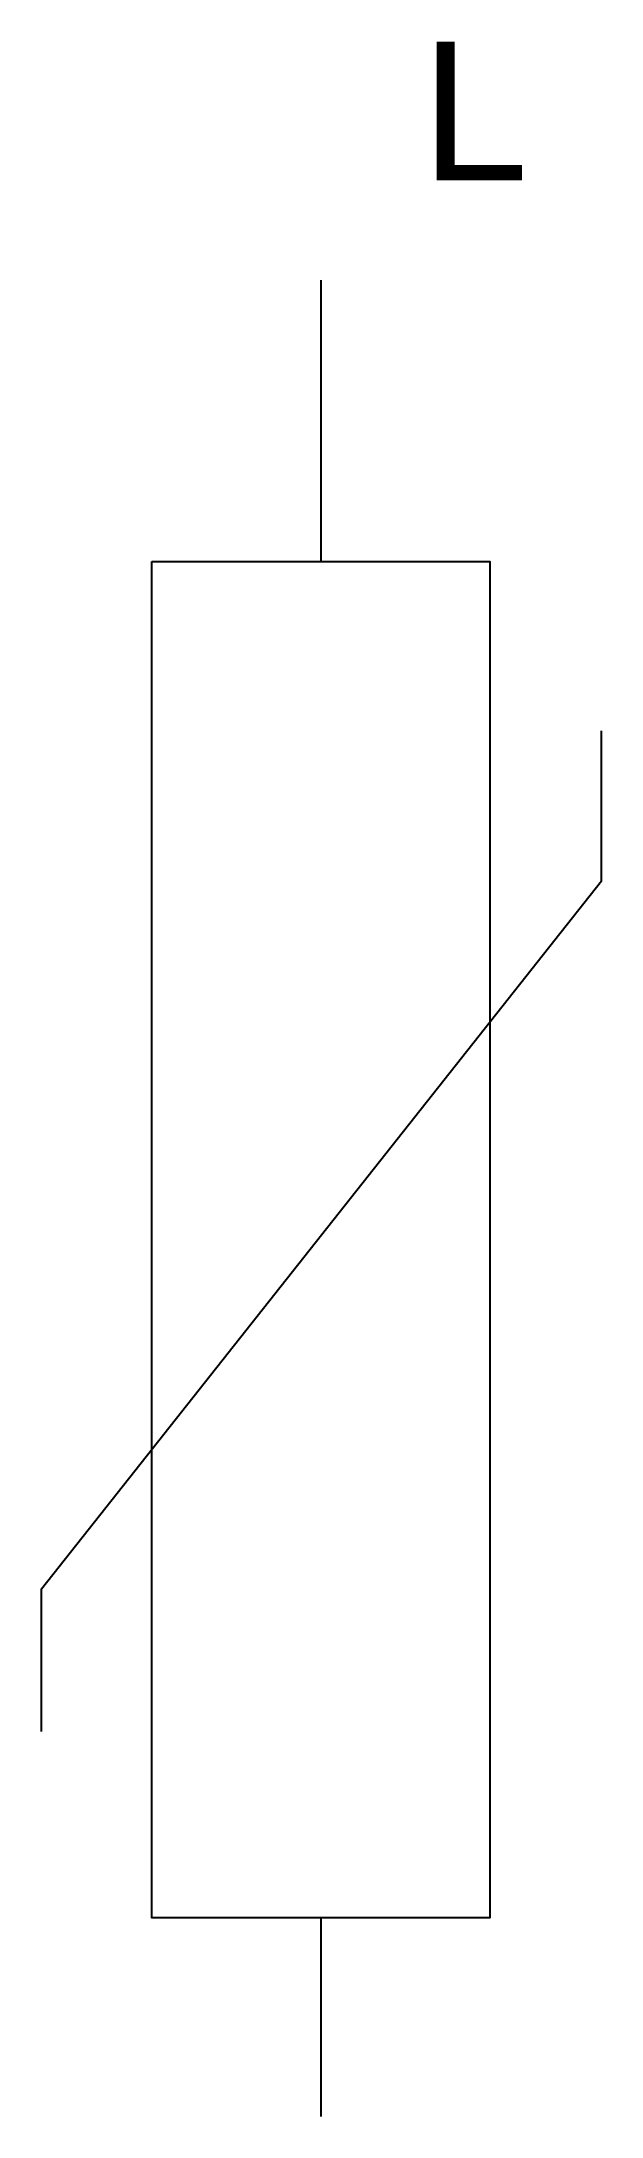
# Model space of a CAD drawing. Header units: millimetres. Extents: x -3.4 to 3.4, y -22.5 to 2.9.
import ezdxf
from ezdxf.enums import TextEntityAlignment as Align

# ---------------------------------------------------------------- set-up
doc = ezdxf.new("R2010")
doc.units = ezdxf.units.MM
doc.layers.get('0').update_dxf_attribs({"linetype": 'CONTINUOUS'})
doc.styles.add('ARIAL', font='arial.ttf')

# ---------------------------------------------------------------- blocks, each defined once
blk = doc.blocks.new('291_E_LV_MLD_IEC60617_spd_varistor_1p')
at = {"true_color": 0x0000ff}
for p, q in [((0, 0), (0, -3.446)), ((0, -20.064), (0, -22.5))]:
    blk.add_line(p, q, dxfattribs=at)
blk.add_lwpolyline([(-2.074, -3.446), (2.073, -3.446), (2.073, -20.064), (-2.074, -20.064)], close=True, dxfattribs=at)
blk.add_lwpolyline([(-3.426, -17.784), (-3.426, -16.034), (3.441, -7.358), (3.441, -5.52)], dxfattribs=at)
at = {"true_color": 0x0000ff, "style": 'ARIAL'}
blk.add_text('L', height=1.7, dxfattribs=at).set_placement((1.225, 1.225))
blk.add_attdef('TAG', text='', height=2.5, dxfattribs=at).set_placement((-5.426, -2.2), align=Align.RIGHT)
at = {"color": 7, "style": 'ARIAL'}
for tag, p in [('CLASS', (-5.426, -9)), ('IMPULSE_CURRENT', (-5.426, -12)), ('VOLTAGE', (-5.426, -15)), ('MANUFACTURER', (-5.426, -18))]:
    blk.add_attdef(tag, text='', height=1.7, dxfattribs=at).set_placement(p, align=Align.RIGHT)

msp = doc.modelspace()

# ---------------------------------------------------------------- block references
msp.add_blockref('291_E_LV_MLD_IEC60617_spd_varistor_1p', (0, 0))

doc.saveas('drawing.dxf')
